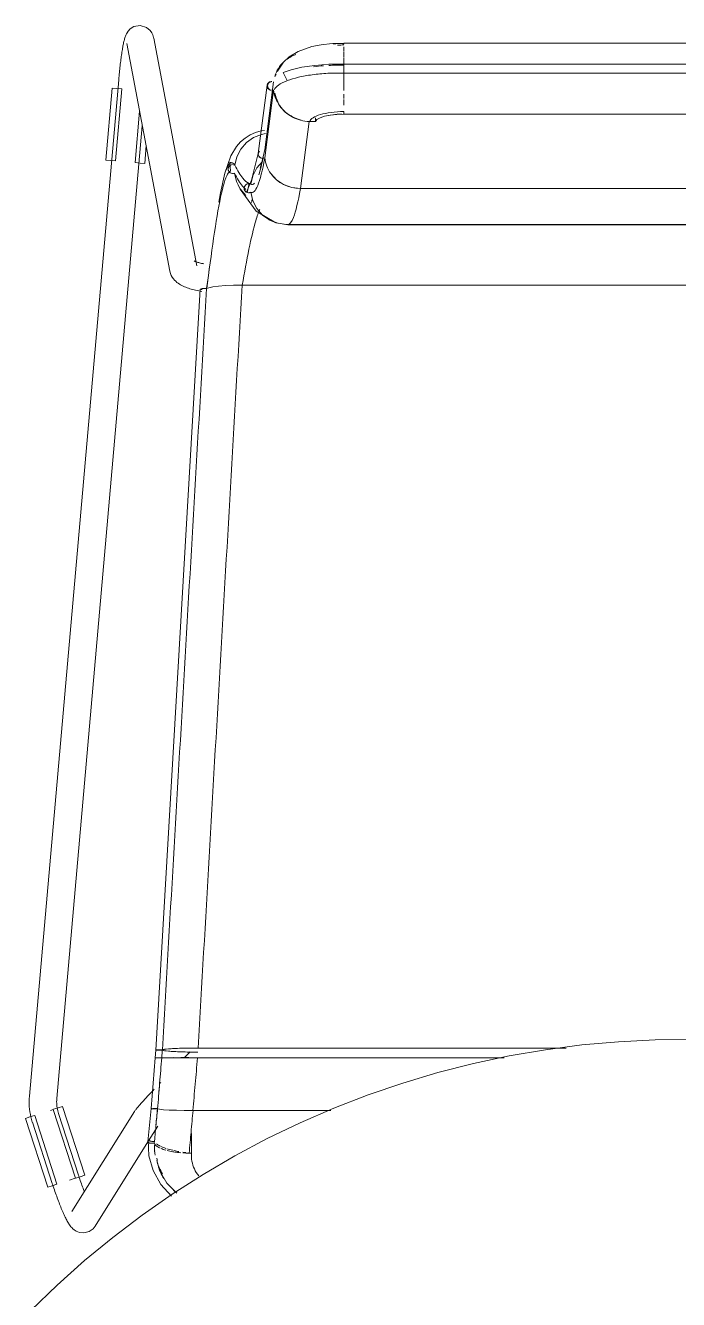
# Model space of a CAD drawing. Header units: millimetres. Extents: x 155927 to 317870, y -36033 to 97293.
# Drawn here: x 218960 to 219245, y 12593 to 13148 of the extents above; entities that cross this region are included whole.
import ezdxf

# ---------------------------------------------------------------- set-up
doc = ezdxf.new("R2010")
doc.units = ezdxf.units.MM
doc.header["$MEASUREMENT"] = 0
doc.layers.add('I-FURN', color=8, linetype='CONTINUOUS', lineweight=9)

msp = doc.modelspace()

# ---------------------------------------------------------------- linework, layer by layer
at = {"layer": 'I-FURN'}
for p, q in [((219007.32, 13147.8), (219005.67, 13146.75)), ((219010.08, 13148.28), (219007.32, 13147.8)), ((219012.83, 13147.45), (219010.08, 13148.28)), ((219012.83, 13147.45), (219014.41, 13146.12)), ((219003.16, 13142.08), (219003.05, 13141.67)), ((219003.27, 13142.48), (219003.16, 13142.08)), ((219003.38, 13142.88), (219003.27, 13142.48)), ((219003.51, 13143.28), (219003.38, 13142.88)), ((219003.65, 13143.68), (219003.51, 13143.28)), ((219003.82, 13144.11), (219003.65, 13143.68)), ((219004.03, 13144.58), (219003.82, 13144.11)), ((219004.34, 13145.14), (219004.03, 13144.58)), ((219004.81, 13145.85), (219004.34, 13145.14)), ((219005.67, 13146.75), (219004.81, 13145.85)), ((219014.41, 13146.12), (219015.16, 13145.04)), ((219015.16, 13145.04), (219015.53, 13144.24)), ((219015.53, 13144.24), (219015.75, 13143.62)), ((219015.75, 13143.62), (219015.88, 13143.1)), ((219015.88, 13143.1), (219015.97, 13142.69)), ((219034.79, 13043.4), (219015.97, 13142.69)), ((219002.1, 13136.61), (219002.01, 13136.01)), ((219002.2, 13137.2), (219002.1, 13136.61)), ((219002.29, 13137.77), (219002.2, 13137.2)), ((219002.38, 13138.32), (219002.29, 13137.77)), ((219002.47, 13138.85), (219002.38, 13138.32)), ((219002.57, 13139.37), (219002.47, 13138.85)), ((219002.66, 13139.86), (219002.57, 13139.37)), ((219002.76, 13140.34), (219002.66, 13139.86)), ((219002.86, 13140.8), (219002.76, 13140.34)), ((219002.95, 13141.24), (219002.86, 13140.8)), ((219003.05, 13141.67), (219002.95, 13141.24)), ((219004.18, 13140.45), (219023, 13041.16)), ((219078.94, 13136.96), (219075.06, 13134.57)), ((219084.99, 13139.09), (219078.94, 13136.96)), ((219089.03, 13139.88), (219084.99, 13139.09)), ((219093.85, 13140.39), (219089.03, 13139.88)), ((219098.88, 13140.5), (219093.85, 13140.39)), ((219098.88, 13140.5), (219098.88, 13140.33)), ((219393.73, 13140.5), (219098.88, 13140.5)), ((219098.88, 13140.2), (219098.88, 13140.48)), ((219098.88, 13137.26), (219098.88, 13139.01)), ((219098.88, 13134.4), (219098.88, 13136.98)), ((219001.4, 13131.38), (219001.32, 13130.67)), ((219001.48, 13132.08), (219001.4, 13131.38)), ((219001.57, 13132.77), (219001.48, 13132.08)), ((219001.66, 13133.44), (219001.57, 13132.77)), ((219001.74, 13134.11), (219001.66, 13133.44)), ((219001.83, 13134.76), (219001.74, 13134.11)), ((219001.92, 13135.39), (219001.83, 13134.76)), ((219002.01, 13136.01), (219001.92, 13135.39)), ((219072.59, 13132.28), (219069.91, 13128.38)), ((219075.06, 13134.57), (219072.59, 13132.28)), ((219086.21, 13130.88), (219080.59, 13130.04)), ((219092.34, 13131.37), (219086.21, 13130.88)), ((219098.88, 13131.46), (219092.34, 13131.37)), ((219098.88, 13134.24), (219098.88, 13131.22)), ((219098.88, 13131.22), (219098.88, 13134.23)), ((219393.73, 13131.46), (219098.88, 13131.46)), ((219098.88, 13127.61), (219098.88, 13131.46)), ((219098.88, 13131.46), (219098.88, 13131.39)), ((219098.88, 13131.39), (219098.88, 13131.2)), ((219098.88, 13131.2), (219098.88, 13130.89)), ((219098.88, 13130.89), (219098.88, 13130.5)), ((219000.78, 13125.51), (219000.72, 13124.76)), ((219000.85, 13126.26), (219000.78, 13125.51)), ((219000.93, 13127.01), (219000.85, 13126.26)), ((219001, 13127.76), (219000.93, 13127.01)), ((219001.08, 13128.49), (219001, 13127.76)), ((219001.15, 13129.23), (219001.08, 13128.49)), ((219001.23, 13129.95), (219001.15, 13129.23)), ((219001.32, 13130.67), (219001.23, 13129.95)), ((219069.91, 13128.38), (219069.81, 13128.18)), ((219075.9, 13128.94), (219072.45, 13127.78)), ((219072.45, 13127.78), (219074.21, 13124.24)), ((219080.59, 13130.04), (219075.9, 13128.94)), ((219098.88, 13130.5), (219098.88, 13130.05)), ((219098.88, 13130.05), (219098.88, 13129.56)), ((219098.88, 13129.56), (219098.88, 13129.06)), ((219098.88, 13129.06), (219098.88, 13128.58)), ((219098.88, 13128.58), (219098.88, 13128.17)), ((219098.88, 13128.17), (219098.88, 13127.84)), ((219098.88, 13127.84), (219098.88, 13127.61)), ((219098.88, 13127.53), (219098.88, 13123.72)), ((219098.88, 13123.72), (219098.88, 13127.53)), ((219098.88, 13127.5), (219393.73, 13127.5)), ((219000.7, 13124.6), (218961.75, 12681.28)), ((218995.13, 13089.59), (218997.89, 13121)), ((218997.89, 13121), (218999.93, 13120.82)), ((218999.36, 13089.21), (219002.12, 13120.62)), ((218999.93, 13120.82), (219002, 13120.64)), ((219000.72, 13124.76), (219000.7, 13124.6)), ((219065.43, 13122.19), (219061.57, 13092.42)), ((219068.24, 13120.21), (219064.4, 13090.51)), ((219068.27, 13123.75), (219064.42, 13094.06)), ((219067.81, 13120.22), (219067.49, 13117.78)), ((219098.88, 13119.97), (219098.88, 13123.52)), ((219098.88, 13116.5), (219098.88, 13118.34)), ((219098.88, 13113.51), (219098.88, 13115.98)), ((219009.78, 13110.95), (219007.81, 13088.47)), ((219088.51, 13107.99), (219090.5, 13108.66)), ((219090.5, 13108.66), (219092.99, 13109.17)), ((219092.99, 13109.17), (219095.84, 13109.49)), ((219095.84, 13109.49), (219098.88, 13109.6)), ((219393.73, 13109.66), (219098.88, 13109.66)), ((219098.88, 13109.6), (219393.73, 13109.6)), ((218973.71, 12680.23), (219010.99, 13104.58)), ((219079.95, 13077.13), (219083.81, 13106.41)), ((219083.81, 13106.41), (219086.52, 13106.34)), ((219086.52, 13108.01), (219086.52, 13106.34)), ((219086.52, 13106.34), (219087.16, 13107.2)), ((219087.16, 13107.2), (219088.51, 13107.99)), ((219053.84, 13097.52), (219052.1, 13095.56)), ((219055.81, 13099.2), (219053.84, 13097.52)), ((219058.01, 13100.58), (219055.81, 13099.2)), ((219059.51, 13099.35), (219056.43, 13097.18)), ((219060.38, 13101.61), (219058.01, 13100.58)), ((219063.02, 13100.75), (219059.51, 13099.35)), ((219062.88, 13102.27), (219060.38, 13101.61)), ((219064.3, 13102.41), (219062.88, 13102.27)), ((219064.77, 13101.12), (219063.02, 13100.75)), ((219063.03, 13100.75), (219064.77, 13101.12)), ((219012.04, 13088.1), (219012.73, 13095.99)), ((219052.1, 13095.56), (219049.59, 13091.44)), ((219053.95, 13094.35), (219052.21, 13091.03)), ((219056.43, 13097.18), (219053.95, 13094.35)), ((219061.59, 13092.49), (219058.62, 13080.88)), ((219061.62, 13092.65), (219061.56, 13092.18)), ((219061.56, 13092.18), (219061.62, 13091.71)), ((219061.81, 13093.09), (219061.62, 13092.65)), ((219062.1, 13093.48), (219061.81, 13093.09)), ((219063.17, 13088.55), (219064.55, 13094.84)), ((218997.17, 13089.41), (218995.13, 13089.59)), ((218999.24, 13089.22), (218997.17, 13089.41)), ((219010, 13088.28), (219007.93, 13088.46)), ((219012.04, 13088.1), (219010, 13088.28)), ((219049.59, 13091.44), (219046.92, 13083.82)), ((219048.5, 13086.18), (219048.7, 13086.64)), ((219048.69, 13086.64), (219048.5, 13086.18)), ((219048.99, 13087.03), (219048.69, 13086.64)), ((219048.7, 13086.64), (219049, 13087.03)), ((219049.38, 13087.34), (219048.99, 13087.03)), ((219049, 13087.03), (219049.39, 13087.34)), ((219050.39, 13088.32), (219049.23, 13088.65)), ((219049.23, 13088.65), (219049.42, 13084.8)), ((219049.84, 13087.53), (219049.38, 13087.34)), ((219049.39, 13087.34), (219049.84, 13087.53)), ((219049.84, 13087.53), (219050.33, 13087.61)), ((219050.33, 13087.61), (219049.84, 13087.53)), ((219051.3, 13087.4), (219050.83, 13087.57)), ((219050.83, 13087.56), (219051.3, 13087.4)), ((219052.21, 13091.03), (219051.3, 13087.4)), ((219063.41, 13089.02), (219060.91, 13086.14)), ((219061.62, 13091.71), (219061.81, 13091.27)), ((219061.81, 13091.27), (219062.11, 13090.89)), ((219062.11, 13090.89), (219062.49, 13090.59)), ((219062.41, 13086.11), (219063.17, 13088.55)), ((219062.49, 13090.59), (219062.94, 13090.4)), ((219062.94, 13090.4), (219063.43, 13090.32)), ((219063.43, 13090.32), (219063.93, 13090.35)), ((219046.92, 13083.82), (219045.03, 13075.3)), ((219048.5, 13086.18), (219048.42, 13085.7)), ((219048.42, 13085.7), (219048.48, 13085.21)), ((219048.43, 13085.7), (219048.5, 13086.18)), ((219048.49, 13085.21), (219048.43, 13085.7)), ((219048.48, 13085.21), (219048.67, 13084.75)), ((219048.67, 13084.75), (219048.49, 13085.21)), ((219048.96, 13084.35), (219048.67, 13084.75)), ((219048.67, 13084.75), (219048.96, 13084.35)), ((219049.34, 13084.03), (219048.96, 13084.35)), ((219048.96, 13084.35), (219049.33, 13084.03)), ((219049.33, 13084.03), (219049.78, 13083.82)), ((219049.79, 13083.83), (219049.34, 13084.03)), ((219049.78, 13083.82), (219050.28, 13083.73)), ((219050.28, 13083.74), (219049.79, 13083.83)), ((219050.78, 13083.77), (219050.28, 13083.74)), ((219050.28, 13083.73), (219050.78, 13083.76)), ((219051.25, 13083.92), (219050.78, 13083.77)), ((219050.78, 13083.76), (219051.25, 13083.91)), ((219052.04, 13080.3), (219051.25, 13083.92)), ((219051.25, 13083.91), (219052.03, 13080.3)), ((219058.62, 13080.88), (219056.45, 13075.56)), ((219059.15, 13082.75), (219058.26, 13079.03)), ((219060.91, 13086.14), (219059.15, 13082.75)), ((219067.03, 13083.75), (219069.52, 13081)), ((219069.52, 13081), (219072.63, 13078.93)), ((219045.03, 13075.3), (219044.3, 13071.23)), ((219052.03, 13080.3), (219053.67, 13076.98)), ((219053.68, 13076.98), (219052.04, 13080.3)), ((219053.63, 13076.9), (219052.74, 13078.65)), ((219060.61, 13067.36), (219053.63, 13076.9)), ((219053.67, 13076.98), (219056.08, 13074.14)), ((219056.08, 13074.14), (219053.69, 13076.98)), ((219055.42, 13077.28), (219055.49, 13077.77)), ((219055.48, 13077.77), (219055.42, 13077.28)), ((219055.49, 13076.79), (219055.42, 13077.28)), ((219055.42, 13077.28), (219055.48, 13076.79)), ((219055.67, 13078.23), (219055.48, 13077.77)), ((219055.48, 13076.79), (219055.67, 13076.33)), ((219055.49, 13077.77), (219055.68, 13078.23)), ((219055.68, 13076.33), (219055.49, 13076.79)), ((219055.97, 13078.63), (219055.67, 13078.23)), ((219055.67, 13076.33), (219055.97, 13075.92)), ((219055.68, 13078.23), (219055.97, 13078.63)), ((219055.97, 13075.93), (219055.68, 13076.33)), ((219055.97, 13078.63), (219056.35, 13078.95)), ((219056.35, 13078.95), (219055.97, 13078.63)), ((219056.35, 13075.61), (219055.97, 13075.93)), ((219055.97, 13075.92), (219056.35, 13075.61)), ((219056.35, 13078.95), (219056.8, 13079.15)), ((219056.8, 13079.15), (219056.35, 13078.95)), ((219056.8, 13075.41), (219056.35, 13075.61)), ((219056.35, 13075.61), (219056.8, 13075.41)), ((219057.58, 13079.32), (219056.75, 13075.42)), ((219056.8, 13079.15), (219057.3, 13079.23)), ((219057.29, 13079.23), (219056.8, 13079.15)), ((219057.3, 13075.33), (219056.8, 13075.41)), ((219056.8, 13075.41), (219057.29, 13075.32)), ((219057.79, 13079.19), (219057.29, 13079.23)), ((219057.29, 13075.32), (219057.79, 13075.36)), ((219057.3, 13079.23), (219057.79, 13079.19)), ((219057.79, 13075.37), (219057.3, 13075.33)), ((219057.79, 13079.19), (219058.26, 13079.03)), ((219058.26, 13079.03), (219057.79, 13079.19)), ((219058.26, 13075.53), (219057.79, 13075.37)), ((219057.79, 13075.36), (219058.26, 13075.52)), ((219058.26, 13075.52), (219059.15, 13071.81)), ((219072.63, 13078.93), (219076.18, 13077.61)), ((219076.18, 13077.61), (219079.95, 13077.13)), ((219412.66, 13077.13), (219079.95, 13077.13)), ((219079.95, 13077.13), (219412.66, 13077.13)), ((219059.17, 13071.75), (219060.91, 13068.42)), ((219060.91, 13068.42), (219059.18, 13071.75)), ((219069.26, 13062.25), (219060.61, 13067.36)), ((219063.42, 13065.55), (219060.91, 13068.42)), ((219060.91, 13068.42), (219063.41, 13065.54)), ((219063.41, 13065.54), (219066.55, 13063.37)), ((219066.55, 13063.38), (219063.42, 13065.55)), ((219069.41, 13062.18), (219066.24, 13063.55)), ((219070.12, 13062.01), (219066.55, 13063.38)), ((219066.55, 13063.37), (219070.12, 13062.01)), ((219074.45, 13061.38), (219069.41, 13062.18)), ((219073.91, 13061.54), (219070.12, 13062.01)), ((219070.12, 13062.01), (219073.91, 13061.53)), ((219418.7, 13061.53), (219073.91, 13061.53)), ((219073.91, 13061.53), (219418.7, 13061.53)), ((219074.45, 13061.38), (219379.25, 13061.38)), ((219033.57, 13045.63), (219033.59, 13045.61)), ((219033.59, 13045.61), (219033.66, 13045.57)), ((219033.66, 13045.57), (219033.75, 13045.52)), ((219033.75, 13045.52), (219033.9, 13045.45)), ((219033.9, 13045.45), (219034.1, 13045.36)), ((219034.1, 13045.36), (219034.33, 13045.26)), ((219034.33, 13045.26), (219034.6, 13045.16)), ((219034.6, 13045.16), (219034.9, 13045.06)), ((219034.9, 13045.06), (219035.24, 13044.95)), ((219035.24, 13044.95), (219035.6, 13044.84)), ((219035.6, 13044.84), (219036, 13044.73)), ((219036, 13044.73), (219036.42, 13044.63)), ((219036.42, 13044.63), (219036.87, 13044.52)), ((219036.87, 13044.52), (219037.34, 13044.42)), ((219037.34, 13044.42), (219037.83, 13044.32)), ((219023, 13041.16), (219023.25, 13040.17)), ((219023.25, 13040.17), (219023.62, 13039.28)), ((219023.62, 13039.28), (219024.06, 13038.49)), ((219024.06, 13038.49), (219024.54, 13037.8)), ((219024.54, 13037.8), (219025.05, 13037.2)), ((219025.05, 13037.2), (219025.57, 13036.69)), ((219025.57, 13036.69), (219026.1, 13036.23)), ((219016.9, 12701.41), (219036.19, 13033.31)), ((219026.1, 13036.23), (219026.63, 13035.83)), ((219026.63, 13035.83), (219027.17, 13035.47)), ((219027.17, 13035.47), (219027.71, 13035.15)), ((219027.71, 13035.15), (219028.24, 13034.86)), ((219028.24, 13034.86), (219028.8, 13034.59)), ((219028.8, 13034.59), (219029.36, 13034.33)), ((219029.36, 13034.33), (219029.93, 13034.1)), ((219029.93, 13034.1), (219030.51, 13033.88)), ((219030.51, 13033.88), (219031.1, 13033.67)), ((219031.1, 13033.67), (219031.7, 13033.48)), ((219031.7, 13033.48), (219032.32, 13033.3)), ((219032.32, 13033.3), (219032.95, 13033.12)), ((219032.95, 13033.12), (219033.59, 13032.96)), ((219033.59, 13032.96), (219034.25, 13032.81)), ((219034.25, 13032.81), (219034.92, 13032.67)), ((219034.92, 13032.67), (219035.6, 13032.53)), ((219035.6, 13032.53), (219036.29, 13032.41)), ((219036.19, 13033.32), (219036.25, 13033.26)), ((219036.25, 13033.26), (219036.19, 13033.31)), ((219036.29, 13032.41), (219037, 13032.29)), ((219036.72, 13033.17), (219036.43, 13033.21)), ((219036.44, 13033.21), (219036.73, 13033.17)), ((219036.45, 13033.42), (219036.75, 13033.46)), ((219036.75, 13033.46), (219036.46, 13033.42)), ((219037.1, 13033.13), (219036.72, 13033.17)), ((219036.73, 13033.17), (219037.11, 13033.13)), ((219037.14, 13033.5), (219036.75, 13033.46)), ((219036.75, 13033.46), (219037.14, 13033.5)), ((219037.59, 13033.52), (219037.14, 13033.5)), ((219037.14, 13033.5), (219037.59, 13033.52)), ((219038.09, 13033.53), (219037.59, 13033.52)), ((219037.59, 13033.52), (219038.08, 13033.53)), ((219038.08, 13033.53), (219038.58, 13033.52)), ((219038.58, 13033.52), (219038.09, 13033.53)), ((219039.05, 13033.5), (219038.58, 13033.52)), ((219038.58, 13033.52), (219039.05, 13033.5)), ((219039.05, 13033.5), (219039.96, 13033.9)), ((219039.96, 13033.9), (219039.05, 13033.5)), ((219039.96, 13033.9), (219041.69, 13034.27)), ((219041.7, 13034.27), (219039.96, 13033.9)), ((219041.7, 13034.27), (219044.17, 13034.58)), ((219044.2, 13034.58), (219041.7, 13034.27)), ((219044.2, 13034.58), (219047.25, 13034.82)), ((219047.3, 13034.82), (219044.2, 13034.58)), ((219047.3, 13034.82), (219050.77, 13034.97)), ((219050.84, 13034.97), (219047.3, 13034.82)), ((219050.83, 13034.97), (219054.53, 13035.03)), ((219054.6, 13035.03), (219050.84, 13034.97)), ((219438, 13035.03), (219054.6, 13035.03)), ((219054.6, 13035.03), (219438, 13035.03)), ((219202.71, 12703.61), (219186.84, 12701.55)), ((219218.64, 12705.04), (219202.71, 12703.61)), ((219234.62, 12705.83), (219218.64, 12705.04)), ((219250.62, 12705.97), (219234.62, 12705.83)), ((219014.8, 12675.85), (219016.62, 12698.05)), ((219016.69, 12698.05), (219016.62, 12698.05)), ((219016.62, 12698.05), (219016.69, 12698.05)), ((219016.89, 12701.41), (219016.63, 12698.05)), ((219016.69, 12698.05), (219016.63, 12698.05)), ((219016.63, 12698.05), (219016.7, 12698.05)), ((219016.88, 12698.04), (219016.69, 12698.05)), ((219016.88, 12698.05), (219016.69, 12698.05)), ((219016.69, 12698.05), (219016.88, 12698.04)), ((219016.7, 12698.05), (219016.88, 12698.05)), ((219016.88, 12698.05), (219017.18, 12698.05)), ((219017.17, 12698.05), (219016.88, 12698.05)), ((219017.17, 12698.04), (219016.88, 12698.04)), ((219016.88, 12698.04), (219017.17, 12698.04)), ((219016.96, 12701.43), (219016.9, 12701.41)), ((219016.9, 12701.41), (219016.97, 12701.38)), ((219017.15, 12701.46), (219016.96, 12701.43)), ((219016.97, 12701.38), (219017.16, 12701.35)), ((219017.45, 12701.48), (219017.15, 12701.46)), ((219017.16, 12701.35), (219017.45, 12701.33)), ((219017.56, 12698.05), (219017.17, 12698.05)), ((219017.56, 12698.04), (219017.17, 12698.04)), ((219017.17, 12698.04), (219017.55, 12698.04)), ((219017.18, 12698.05), (219017.56, 12698.05)), ((219017.83, 12701.5), (219017.45, 12701.48)), ((219017.45, 12701.33), (219017.83, 12701.31)), ((219017.55, 12698.04), (219018, 12698.04)), ((219017.56, 12698.05), (219018.01, 12698.05)), ((219018.01, 12698.05), (219017.56, 12698.05)), ((219018.01, 12698.04), (219017.56, 12698.04)), ((219018.28, 12701.51), (219017.83, 12701.5)), ((219017.83, 12701.31), (219018.29, 12701.3)), ((219018, 12698.04), (219018.49, 12698.04)), ((219018.01, 12698.05), (219018.5, 12698.05)), ((219018.5, 12698.05), (219018.01, 12698.05)), ((219018.5, 12698.04), (219018.01, 12698.04)), ((219018.77, 12701.52), (219018.28, 12701.51)), ((219018.29, 12701.3), (219018.78, 12701.3)), ((219018.49, 12698.04), (219018.99, 12698.04)), ((219018.5, 12698.05), (219019, 12698.05)), ((219019, 12698.05), (219018.5, 12698.05)), ((219018.99, 12698.04), (219018.5, 12698.04)), ((219019.26, 12701.51), (219018.77, 12701.52)), ((219018.78, 12701.3), (219019.27, 12701.3)), ((219019.46, 12698.04), (219018.99, 12698.04)), ((219018.99, 12698.04), (219019.46, 12698.04)), ((219019, 12698.05), (219019.47, 12698.05)), ((219019.47, 12698.05), (219019, 12698.05)), ((219019.73, 12701.51), (219019.26, 12701.51)), ((219019.27, 12701.3), (219019.74, 12701.31)), ((219020.35, 12698.02), (219019.46, 12698.04)), ((219019.46, 12698.04), (219020.35, 12698.02)), ((219020.62, 12701.72), (219019.73, 12701.51)), ((219019.74, 12701.31), (219020.64, 12701.1)), ((219022.09, 12698.01), (219020.35, 12698.02)), ((219020.35, 12698.02), (219022.1, 12698.01)), ((219022.11, 12698.08), (219020.36, 12698.07)), ((219020.37, 12698.07), (219022.12, 12698.08)), ((219022.37, 12701.91), (219020.62, 12701.72)), ((219020.64, 12701.1), (219022.39, 12700.9)), ((219024.6, 12698), (219022.1, 12698.01)), ((219022.1, 12698.01), (219024.6, 12698)), ((219024.61, 12698.09), (219022.11, 12698.08)), ((219022.12, 12698.08), (219024.62, 12698.09)), ((219024.87, 12702.07), (219022.37, 12701.91)), ((219022.39, 12700.9), (219024.89, 12700.74)), ((219027.73, 12697.99), (219024.6, 12698)), ((219024.6, 12698), (219027.73, 12697.99)), ((219028, 12702.2), (219024.87, 12702.07)), ((219024.89, 12700.74), (219028.01, 12700.62)), ((219027.73, 12697.99), (219031.3, 12697.99)), ((219027.74, 12698.1), (219031.3, 12698.11)), ((219031.3, 12698.11), (219027.74, 12698.1)), ((219031.3, 12697.99), (219027.74, 12697.99)), ((219031.57, 12702.27), (219028, 12702.2)), ((219028.01, 12700.62), (219031.56, 12700.54)), ((219031.86, 12700.66), (219029.29, 12697.99)), ((219035.09, 12697.98), (219031.3, 12697.99)), ((219031.3, 12697.99), (219035.09, 12697.98)), ((219031.56, 12700.54), (219035.24, 12700.51)), ((219035.35, 12702.3), (219031.57, 12702.27)), ((219168.83, 12697.98), (219035.09, 12697.98)), ((219035.09, 12697.98), (219168.83, 12697.98)), ((219195.93, 12702.3), (219035.35, 12702.3)), ((219035.35, 12702.3), (219195.93, 12702.3)), ((219171.07, 12698.86), (219155.42, 12695.53)), ((219186.84, 12701.55), (219171.07, 12698.86)), ((219155.42, 12695.53), (219139.92, 12691.59)), ((219018.53, 12686.8), (219019.01, 12687.31)), ((219124.58, 12687.03), (219109.44, 12681.85)), ((219139.92, 12691.59), (219124.58, 12687.03)), ((218961.75, 12681.28), (218961.68, 12680.14)), ((219012.38, 12680.25), (219012.76, 12680.67)), ((219012.76, 12680.67), (219013.15, 12681.09)), ((219013.15, 12681.09), (219013.56, 12681.53)), ((219013.56, 12681.53), (219013.97, 12681.97)), ((219013.97, 12681.97), (219014.39, 12682.42)), ((219014.39, 12682.42), (219014.83, 12682.89)), ((219014.83, 12682.89), (219015.27, 12683.36)), ((219015.27, 12683.36), (219015.71, 12683.83)), ((219015.71, 12683.83), (219016.17, 12684.32)), ((219109.44, 12681.85), (219094.52, 12676.08)), ((218961.68, 12680.14), (218961.64, 12679)), ((218961.64, 12679), (218961.66, 12677.86)), ((218961.66, 12677.86), (218961.72, 12676.72)), ((218961.72, 12676.72), (218961.82, 12675.58)), ((218961.82, 12675.58), (218961.97, 12674.45)), ((218970.89, 12675.1), (218972.05, 12675.48)), ((218972.15, 12675.51), (218981.84, 12645.5)), ((218972.27, 12675.55), (218974.24, 12676.18)), ((218973.64, 12678.89), (218973.66, 12679.55)), ((218973.65, 12678.22), (218973.64, 12678.89)), ((218973.69, 12677.56), (218973.65, 12678.22)), ((218973.66, 12679.55), (218973.7, 12680.21)), ((218973.75, 12676.9), (218973.69, 12677.56)), ((218973.7, 12680.21), (218973.71, 12680.23)), ((218973.84, 12676.25), (218973.75, 12676.9)), ((218973.95, 12675.6), (218973.84, 12676.25)), ((218974.09, 12674.95), (218973.95, 12675.6)), ((218974.24, 12676.18), (218976.19, 12676.81)), ((218985.88, 12646.81), (218976.19, 12676.81)), ((219007.76, 12674.9), (219007.95, 12675.16)), ((219007.95, 12675.16), (219008.12, 12675.39)), ((219008.12, 12675.39), (219008.29, 12675.61)), ((219008.29, 12675.61), (219008.47, 12675.83)), ((219008.47, 12675.83), (219008.66, 12676.06)), ((219008.66, 12676.06), (219008.86, 12676.31)), ((219008.86, 12676.31), (219009.08, 12676.56)), ((219009.08, 12676.56), (219009.31, 12676.82)), ((219009.31, 12676.82), (219009.55, 12677.1)), ((219009.55, 12677.1), (219009.81, 12677.4)), ((219009.81, 12677.4), (219010.08, 12677.71)), ((219010.08, 12677.71), (219010.37, 12678.03)), ((219010.37, 12678.03), (219010.67, 12678.37)), ((219010.67, 12678.37), (219010.99, 12678.72)), ((219010.99, 12678.72), (219011.31, 12679.08)), ((219011.31, 12679.08), (219011.66, 12679.46)), ((219011.66, 12679.46), (219012.01, 12679.85)), ((219012.01, 12679.85), (219012.38, 12680.25)), ((219013.37, 12661.35), (219014.8, 12675.85)), ((219014.86, 12675.87), (219014.8, 12675.85)), ((219014.8, 12675.85), (219014.86, 12675.87)), ((219014.87, 12675.82), (219014.8, 12675.85)), ((219014.8, 12675.85), (219014.86, 12675.82)), ((219015.05, 12675.9), (219014.86, 12675.87)), ((219014.86, 12675.87), (219015.05, 12675.9)), ((219014.86, 12675.82), (219015.05, 12675.8)), ((219015.34, 12675.92), (219015.05, 12675.9)), ((219015.05, 12675.9), (219015.34, 12675.92)), ((219015.05, 12675.8), (219015.35, 12675.77)), ((219015.35, 12675.77), (219015.06, 12675.8)), ((219015.35, 12675.77), (219015.73, 12675.76)), ((219015.74, 12675.76), (219015.35, 12675.77)), ((219016.17, 12675.94), (219015.72, 12675.93)), ((219015.72, 12675.93), (219016.18, 12675.94)), ((219015.73, 12675.76), (219016.19, 12675.75)), ((219016.19, 12675.75), (219015.74, 12675.76)), ((219016.66, 12675.95), (219016.17, 12675.94)), ((219016.18, 12675.94), (219016.67, 12675.95)), ((219016.19, 12675.75), (219016.68, 12675.74)), ((219016.68, 12675.74), (219016.19, 12675.75)), ((219017.16, 12675.95), (219016.66, 12675.95)), ((219016.67, 12675.95), (219017.16, 12675.95)), ((219016.68, 12675.74), (219017.18, 12675.75)), ((219017.18, 12675.75), (219016.68, 12675.74)), ((219017.63, 12675.94), (219017.16, 12675.95)), ((219017.16, 12675.95), (219017.64, 12675.94)), ((219017.18, 12675.75), (219017.65, 12675.75)), ((219017.65, 12675.75), (219017.18, 12675.75)), ((219018.53, 12675.56), (219017.65, 12675.75)), ((219017.65, 12675.75), (219018.54, 12675.56)), ((219020.25, 12675.38), (219018.54, 12675.56)), ((219018.54, 12675.56), (219020.27, 12675.38)), ((219022.71, 12675.23), (219020.27, 12675.38)), ((219020.27, 12675.38), (219022.75, 12675.23)), ((219025.78, 12675.12), (219022.75, 12675.23)), ((219022.75, 12675.23), (219025.85, 12675.12)), ((219029.29, 12675.04), (219025.85, 12675.12)), ((219025.85, 12675.12), (219029.29, 12675.04)), ((219094.52, 12676.08), (219079.85, 12669.71)), ((218960.04, 12671.6), (218961.99, 12672.23)), ((218969.73, 12641.59), (218960.04, 12671.6)), ((218961.97, 12674.45), (218962.17, 12673.32)), ((218961.99, 12672.23), (218963.96, 12672.87)), ((218962.17, 12673.32), (218962.41, 12672.21)), ((218962.41, 12672.21), (218962.7, 12671.1)), ((218962.7, 12671.1), (218963.02, 12670.01)), ((218963.02, 12670.01), (218963.04, 12669.97)), ((218963.04, 12669.97), (218971.75, 12643.15)), ((218973.77, 12642.9), (218964.08, 12672.9)), ((218974.26, 12674.31), (218974.09, 12674.95)), ((218974.45, 12673.67), (218974.26, 12674.31)), ((218983.16, 12646.86), (218974.45, 12673.67)), ((219007.55, 12674.58), (218980.24, 12630.99)), ((219007.55, 12674.58), (219007.76, 12674.9)), ((219029.38, 12675.04), (219033.15, 12675.02)), ((219033.03, 12675.02), (219029.38, 12675.04)), ((219033.15, 12675.02), (219093.26, 12675.02)), ((219093.26, 12675.02), (219033.15, 12675.02)), ((219079.85, 12669.71), (219065.43, 12662.77)), ((219013.68, 12661.76), (219017.72, 12668.21)), ((219032.44, 12664.97), (219032.44, 12655.22)), ((218990.41, 12624.62), (219013.44, 12661.39)), ((219013.5, 12662.25), (219013.78, 12655.34)), ((219065.43, 12662.77), (219051.31, 12655.25)), ((219013.78, 12655.34), (219015.66, 12648.82)), ((219032.49, 12656.46), (219031.45, 12656.46)), ((219051.31, 12655.25), (219037.5, 12647.17)), ((219015.66, 12648.82), (219019.05, 12642.81)), ((219018.36, 12649.22), (219021.73, 12643.39)), ((218971.68, 12642.22), (218969.73, 12641.59)), ((218973.65, 12642.86), (218971.68, 12642.22)), ((218971.9, 12642.69), (218971.75, 12643.15)), ((218972.14, 12641.95), (218971.9, 12642.69)), ((218972.39, 12641.22), (218972.14, 12641.95)), ((218979.26, 12644.67), (218981.74, 12645.47)), ((218983.93, 12646.18), (218981.96, 12645.54)), ((218983.27, 12646.53), (218983.16, 12646.86)), ((218983.5, 12645.84), (218983.27, 12646.53)), ((218983.73, 12645.15), (218983.5, 12645.84)), ((218983.96, 12644.46), (218983.73, 12645.15)), ((218985.88, 12646.81), (218983.93, 12646.18)), ((218984.2, 12643.78), (218983.96, 12644.46)), ((218984.43, 12643.11), (218984.2, 12643.78)), ((218984.67, 12642.44), (218984.43, 12643.11)), ((218984.9, 12641.79), (218984.67, 12642.44)), ((218985.14, 12641.14), (218984.9, 12641.79)), ((219019.05, 12642.81), (219023.79, 12637.66)), ((219021.73, 12643.39), (219025.98, 12638.93)), ((219037.5, 12647.17), (219024.02, 12638.55)), ((218972.64, 12640.48), (218972.39, 12641.22)), ((218972.89, 12639.75), (218972.64, 12640.48)), ((218973.14, 12639.03), (218972.89, 12639.75)), ((218973.4, 12638.32), (218973.14, 12639.03)), ((218973.65, 12637.61), (218973.4, 12638.32)), ((218973.91, 12636.91), (218973.65, 12637.61)), ((218974.16, 12636.22), (218973.91, 12636.91)), ((218974.42, 12635.54), (218974.16, 12636.22)), ((218985.37, 12640.5), (218985.14, 12641.14)), ((218985.61, 12639.88), (218985.37, 12640.5)), ((219024.02, 12638.55), (219010.9, 12629.39)), ((218974.67, 12634.88), (218974.42, 12635.54)), ((218974.92, 12634.23), (218974.67, 12634.88)), ((218975.18, 12633.59), (218974.92, 12634.23)), ((218975.43, 12632.96), (218975.18, 12633.59)), ((218975.67, 12632.35), (218975.43, 12632.96)), ((218975.92, 12631.75), (218975.67, 12632.35)), ((218976.17, 12631.18), (218975.92, 12631.75)), ((218976.41, 12630.61), (218976.17, 12631.18)), ((218976.65, 12630.07), (218976.41, 12630.61)), ((218976.89, 12629.54), (218976.65, 12630.07)), ((218977.12, 12629.03), (218976.89, 12629.54)), ((218977.36, 12628.54), (218977.12, 12629.03)), ((218977.59, 12628.07), (218977.36, 12628.54)), ((218977.82, 12627.61), (218977.59, 12628.07)), ((218978.04, 12627.17), (218977.82, 12627.61)), ((218978.27, 12626.74), (218978.04, 12627.17)), ((218978.5, 12626.33), (218978.27, 12626.74)), ((218978.74, 12625.93), (218978.5, 12626.33)), ((218978.98, 12625.54), (218978.74, 12625.93)), ((218979.24, 12625.16), (218978.98, 12625.54)), ((218979.52, 12624.76), (218979.24, 12625.16)), ((219010.9, 12629.39), (218998.16, 12619.72)), ((218979.83, 12624.36), (218979.52, 12624.76)), ((218980.2, 12623.94), (218979.83, 12624.36)), ((218980.66, 12623.47), (218980.2, 12623.94)), ((218981.29, 12622.95), (218980.66, 12623.47)), ((218982.2, 12622.39), (218981.29, 12622.95)), ((218983.58, 12621.86), (218982.2, 12622.39)), ((218985.56, 12621.69), (218983.58, 12621.86)), ((218987.79, 12622.28), (218985.56, 12621.69)), ((218998.16, 12619.72), (218985.81, 12609.55)), ((218989.52, 12623.5), (218987.79, 12622.28)), ((218989.52, 12623.5), (218990.41, 12624.62)), ((218985.81, 12609.55), (218973.88, 12598.89)), ((218973.88, 12598.89), (218962.39, 12587.76))]:
    msp.add_line(p, q, dxfattribs=at)
for centre, major_axis, ratio, start_param, end_param in [((219098.88, 13136.22), (-12.4, 0), 0.287441, 4.712389, 4.932602), ((219098.88, 13124.75), (0, 15.75), 0.000004, 2.669107, 2.851347), ((219063.52, 13092.19), (1.96, 0), 0.955139, 2.379629, 4.923331), ((219080.08, 13092.2), (15.78, 0), 0.955139, 3.254129, 3.495629), ((219080.08, 13092.2), (15.78, 0), 0.955139, 3.495799, 3.737346), ((219080.08, 13092.2), (15.78, 0), 0.955139, 3.737469, 4.704147)]:
    msp.add_ellipse(centre, major_axis=major_axis, ratio=ratio, start_param=start_param, end_param=end_param, dxfattribs=at)
for points in [[(219094.28, 13140.22), (219095.75, 13140.35), (219097.3, 13140.42), (219098.88, 13140.41)], [(219092.28, 13130.83), (219094.46, 13130.94), (219096.66, 13130.97), (219098.88, 13130.93)], [(219068.96, 13126.01), (219069.07, 13126.37), (219069.19, 13126.74), (219069.33, 13127.09)], [(219085.72, 13130.25), (219087.14, 13130.43), (219088.59, 13130.6), (219090.06, 13130.71)], [(219068.24, 13120.21), (219068.39, 13118.97), (219068.97, 13116.59), (219070.74, 13113.25), (219073.27, 13110.41), (219076.41, 13108.22), (219080.01, 13106.81), (219082.51, 13106.45), (219083.81, 13106.41)], [(219068.45, 13120.2), (219068.8, 13120.93), (219070.11, 13122.33), (219072.58, 13123.6), (219074.04, 13124.17)], [(219070.23, 13114.7), (219069.53, 13115.96), (219069.13, 13117.32), (219068.79, 13118.7)], [(219084.06, 13106.42), (219084.18, 13106.98), (219085.13, 13108.08), (219088.45, 13109.48), (219093.25, 13110.44), (219096.98, 13110.7), (219098.88, 13110.73)], [(219098.04, 13109.65), (219095.26, 13109.59), (219092.72, 13109.23), (219090.5, 13108.71)], [(219058.26, 13075.53), (219059.29, 13074.98), (219061.33, 13076.95), (219063.38, 13085.01), (219064.4, 13090.51)], [(219061.8, 13083.19), (219062.46, 13085.08), (219063.11, 13087.89), (219063.77, 13090.93)], [(219058.26, 13079.03), (219058.81, 13078.74), (219059.35, 13078.88), (219059.9, 13079.45)], [(219058.65, 13071.06), (219058.7, 13071.44), (219058.74, 13071.82), (219058.79, 13072.19)], [(219073.91, 13061.54), (219074.09, 13061.44), (219074.27, 13061.38), (219074.45, 13061.38)], [(219039.07, 13033.51), (219039.46, 13036.64), (219039.86, 13039.8), (219040.26, 13042.92)], [(219039.05, 13033.5), (219035.83, 12978.27), (219029.39, 12867.67), (219022.95, 12756.91), (219019.73, 12701.51)], [(219044.94, 12868.79), (219048.13, 12924.25), (219051.33, 12979.67), (219054.53, 13035.03)], [(219035.35, 12702.3), (219038.55, 12757.83), (219041.74, 12813.35), (219044.94, 12868.79)], [(219019.74, 12701.31), (219019.15, 12701.29), (219017.64, 12701.29), (219016.9, 12701.37), (219016.89, 12701.41)], [(219019.46, 12698.04), (219019.16, 12694.32), (219018.56, 12686.89), (219017.95, 12679.46), (219017.65, 12675.75)], [(219019.46, 12698.04), (219019.51, 12698.62), (219019.6, 12699.77), (219019.69, 12700.93), (219019.73, 12701.51)], [(219019.47, 12698.05), (219019.52, 12698.6), (219019.61, 12699.68), (219019.7, 12700.76), (219019.74, 12701.31)], [(219034.06, 12686.49), (219034.4, 12690.32), (219034.74, 12694.15), (219035.09, 12697.98)], [(219033.03, 12675.02), (219033.37, 12678.84), (219033.71, 12682.66), (219034.06, 12686.49)], [(219016.21, 12660.8), (219016.45, 12663.24), (219016.93, 12668.19), (219017.41, 12673.23), (219017.65, 12675.75)], [(219016.93, 12668.86), (219017.16, 12671.14), (219017.39, 12673.44), (219017.62, 12675.75)], [(219031.45, 12656.46), (219031.71, 12659.49), (219032.25, 12665.63), (219032.84, 12671.88), (219033.15, 12675.02)], [(219013.56, 12662.1), (219013.6, 12662.06), (219013.72, 12661.96), (219014.02, 12661.83), (219014.4, 12661.71), (219014.86, 12661.62), (219015.35, 12661.55), (219015.85, 12661.52), (219016.16, 12661.52), (219016.31, 12661.53)], [(219018.76, 12658.63), (219018.07, 12658.95), (219016.92, 12659.65), (219016.36, 12660.41), (219016.21, 12660.8)], [(219016.25, 12659.97), (219016.27, 12659.07), (219016.33, 12658.17), (219016.43, 12657.28)], [(219016.56, 12655.52), (219016.36, 12656.75), (219016.33, 12658.01), (219016.32, 12659.27)], [(219017.22, 12660.44), (219017.63, 12660.12), (219018.15, 12659.8), (219018.79, 12659.49)], [(219019.04, 12659.37), (219019.68, 12659.08), (219020.42, 12658.8), (219021.24, 12658.53)], [(219021.19, 12657.74), (219020.46, 12657.95), (219019.82, 12658.19), (219019.23, 12658.43)], [(219021.66, 12658.38), (219022.47, 12658.13), (219023.34, 12657.9), (219024.26, 12657.68)], [(219027.73, 12656.63), (219026.83, 12656.71), (219025.95, 12656.81), (219025.09, 12656.93)], [(219028.61, 12656.88), (219029.08, 12656.81), (219029.56, 12656.76), (219030.03, 12656.71)], [(219031.45, 12656.46), (219030.5, 12656.47), (219029.57, 12656.5), (219028.67, 12656.56)], [(219032.44, 12654.95), (219032.43, 12655.45), (219032.45, 12655.96), (219032.49, 12656.46)], [(219026.04, 12638.95), (219025.58, 12639.33), (219025.12, 12639.72), (219024.67, 12640.12)]]:
    msp.add_open_spline(points, degree=3, dxfattribs=at)
for points, knots in [([(219073.37, 13133.01), (219072.43, 13132.22), (219070.77, 13130.4), (219069.31, 13127.92), (219068.9, 13126.37), (219068.81, 13125.99)], [0.5, 0.5, 0.5, 0.5, 0.6666667, 0.8333333, 0.8865041, 0.8865041, 0.8865041, 0.8865041]), ([(219078.01, 13135.66), (219077.49, 13135.47), (219076.15, 13134.91), (219074.89, 13134.17), (219074.17, 13133.64)], [0.260519, 0.260519, 0.260519, 0.260519, 0.3333333, 0.4544474, 0.4544474, 0.4544474, 0.4544474]), ([(219074.21, 13124.24), (219075.63, 13124.78), (219078.96, 13125.77), (219085.02, 13126.87), (219091.88, 13127.5), (219096.53, 13127.57), (219098.88, 13127.53)], [0.3397465, 0.3397465, 0.3397465, 0.3397465, 0.5, 0.6666667, 0.8333333, 0.9999948, 0.9999948, 0.9999948, 0.9999948]), ([(219067.39, 13123.79), (219067.25, 13123.8), (219067.03, 13123.78), (219066.73, 13123.71), (219066.47, 13123.62), (219066.15, 13123.43), (219065.83, 13123.14), (219065.6, 13122.79), (219065.46, 13122.43), (219065.41, 13122.13), (219065.41, 13121.85), (219065.44, 13121.59), (219065.52, 13121.34), (219065.63, 13121.08), (219065.82, 13120.77), (219066.14, 13120.45), (219066.54, 13120.21), (219066.9, 13120.09), (219067.16, 13120.05), (219067.32, 13120.03), (219067.39, 13120.02)], [0.1111111, 0.1111111, 0.1111111, 0.1111111, 0.1666667, 0.1944444, 0.2222222, 0.2777778, 0.3333333, 0.3888889, 0.4444444, 0.4791667, 0.5138889, 0.5486111, 0.5833333, 0.6180556, 0.6527778, 0.7222222, 0.7916667, 0.8263889, 0.8611111, 0.8888889, 0.8888889, 0.8888889, 0.8888889]), ([(219066.99, 13120.12), (219066.88, 13120.16), (219066.64, 13120.26), (219066.23, 13120.54), (219065.78, 13121.08), (219065.52, 13121.95), (219065.75, 13122.73), (219066.15, 13123.25), (219066.53, 13123.54), (219066.99, 13123.73), (219067.32, 13123.77), (219067.48, 13123.78)], [-0.8125, -0.8125, -0.8125, -0.8125, -0.765625, -0.71875, -0.625, -0.5, -0.375, -0.3125, -0.25, -0.1875, -0.125, -0.125, -0.125, -0.125]), ([(219080.28, 13106.96), (219079.04, 13107.29), (219075.52, 13108.71), (219072.21, 13111.18), (219071.08, 13113.33)], [-0.8333333, -0.8333333, -0.8333333, -0.8333333, -0.6666667, -0.3333333, -0.3333333, -0.3333333, -0.3333333]), ([(219047.53, 13085.19), (219047.76, 13085.82), (219049.02, 13088.73), (219050.28, 13088.96), (219051.3, 13087.4)], [0.6929173, 0.6929173, 0.6929173, 0.6929173, 0.75, 1, 1, 1, 1]), ([(219051.3, 13087.4), (219052.46, 13085), (219054.55, 13081.57), (219056.65, 13079.78), (219057.58, 13079.32)], [0, 0, 0, 0, 0.5, 0.9025383, 0.9025383, 0.9025383, 0.9025383]), ([(219039.05, 13033.5), (219040.07, 13041.05), (219042.1, 13056.27), (219045.15, 13074.7), (219047.59, 13083), (219049.01, 13084.6), (219049.42, 13084.8)], [0, 0, 0, 0, 0.25, 0.5, 0.75, 0.8499411, 0.8499411, 0.8499411, 0.8499411]), ([(219051.25, 13083.92), (219052.42, 13081.51), (219054.05, 13078.85), (219055.67, 13077.18), (219056.13, 13076.79)], [0, 0, 0, 0, 0.5, 0.6963068, 0.6963068, 0.6963068, 0.6963068]), ([(219074.45, 13061.38), (219075.28, 13061.38), (219077.11, 13063.76), (219078.94, 13071.41), (219079.95, 13077.13)], [0.0892847, 0.0892847, 0.0892847, 0.0892847, 0.5, 1, 1, 1, 1]), ([(219054.6, 13035.03), (219055.58, 13040.42), (219057.52, 13051.2), (219060.06, 13062.38), (219061.63, 13066.76), (219062.22, 13068.01)], [0, 0, 0, 0, 0.25, 0.5, 0.6520319, 0.6520319, 0.6520319, 0.6520319]), ([(219016.89, 12701.41), (219016.9, 12701.42), (219017.03, 12701.45), (219017.43, 12701.48), (219017.81, 12701.5), (219018.27, 12701.51), (219018.76, 12701.52), (219019.27, 12701.52), (219019.58, 12701.51), (219019.73, 12701.51)], [-0.498493, -0.498493, -0.498493, -0.498493, -0.375, -0.3125, -0.25, -0.1875, -0.125, -0.0625, 0, 0, 0, 0]), ([(219019.47, 12698.05), (219019.16, 12694.36), (219018.72, 12689.03), (219018.28, 12683.7), (219018.14, 12682.05)], [0, 0, 0, 0, 0.5, 0.7233886, 0.7233886, 0.7233886, 0.7233886]), ([(219019.73, 12701.51), (219020.01, 12701.65), (219021.4, 12701.86), (219024.76, 12702.08), (219027.92, 12702.2), (219031.53, 12702.28), (219034.08, 12702.3), (219035.35, 12702.3)], [-1, -1, -1, -1, -0.666667, -0.5, -0.333333, -0.166667, 0, 0, 0, 0]), ([(219035.24, 12700.51), (219032.73, 12700.51), (219028.96, 12700.57), (219024.77, 12700.73), (219021.42, 12700.95), (219020.03, 12701.16), (219019.74, 12701.31)], [-0.996036, -0.996036, -0.996036, -0.996036, -0.6666667, -0.5, -0.3333333, 0, 0, 0, 0]), ([(219016.21, 12660.8), (219016.07, 12660.78), (219015.78, 12660.75), (219015.36, 12660.73), (219014.99, 12660.74), (219014.69, 12660.77), (219014.42, 12660.8), (219014.17, 12660.85), (219013.95, 12660.91), (219013.76, 12660.98), (219013.56, 12661.07), (219013.46, 12661.16), (219013.42, 12661.21)], [0, 0, 0, 0, 0.0555556, 0.1111111, 0.1666667, 0.1944444, 0.2222222, 0.2777778, 0.3055556, 0.3333333, 0.3888889, 0.4444444, 0.4444444, 0.4444444, 0.4444444]), ([(219020.42, 12645.34), (219019.85, 12646.23), (219018.18, 12649.05), (219017.57, 12652.16), (219017.29, 12654.3)], [0.591443, 0.591443, 0.591443, 0.591443, 0.6666667, 0.8236682, 0.8236682, 0.8236682, 0.8236682]), ([(219017.29, 12653.19), (219017.68, 12651.85), (219018.41, 12649.89), (219019.42, 12648.06), (219019.77, 12647.49)], [0.2297626, 0.2297626, 0.2297626, 0.2297626, 0.3333333, 0.3824546, 0.3824546, 0.3824546, 0.3824546]), ([(219024.75, 12656.98), (219024.58, 12657.01), (219023.56, 12657.18), (219022.59, 12657.37), (219021.86, 12657.56)], [0.3080357, 0.3080357, 0.3080357, 0.3080357, 0.3333333, 0.4607325, 0.4607325, 0.4607325, 0.4607325]), ([(219024.76, 12657.56), (219024.82, 12657.55), (219025.51, 12657.4), (219026.23, 12657.25), (219026.92, 12657.13)], [-0.34086179, -0.34086179, -0.34086179, -0.34086179, -0.33333333, -0.24102908, -0.24102908, -0.24102908, -0.24102908]), ([(219035.6, 12646.57), (219034.84, 12647.48), (219032.91, 12650.48), (219032.28, 12654.08), (219032.49, 12656.46)], [0.5, 0.5, 0.5, 0.5, 0.6666667, 1, 1, 1, 1])]:
    msp.add_open_spline(points, degree=3, knots=knots, dxfattribs=at)

doc.saveas('drawing.dxf')
